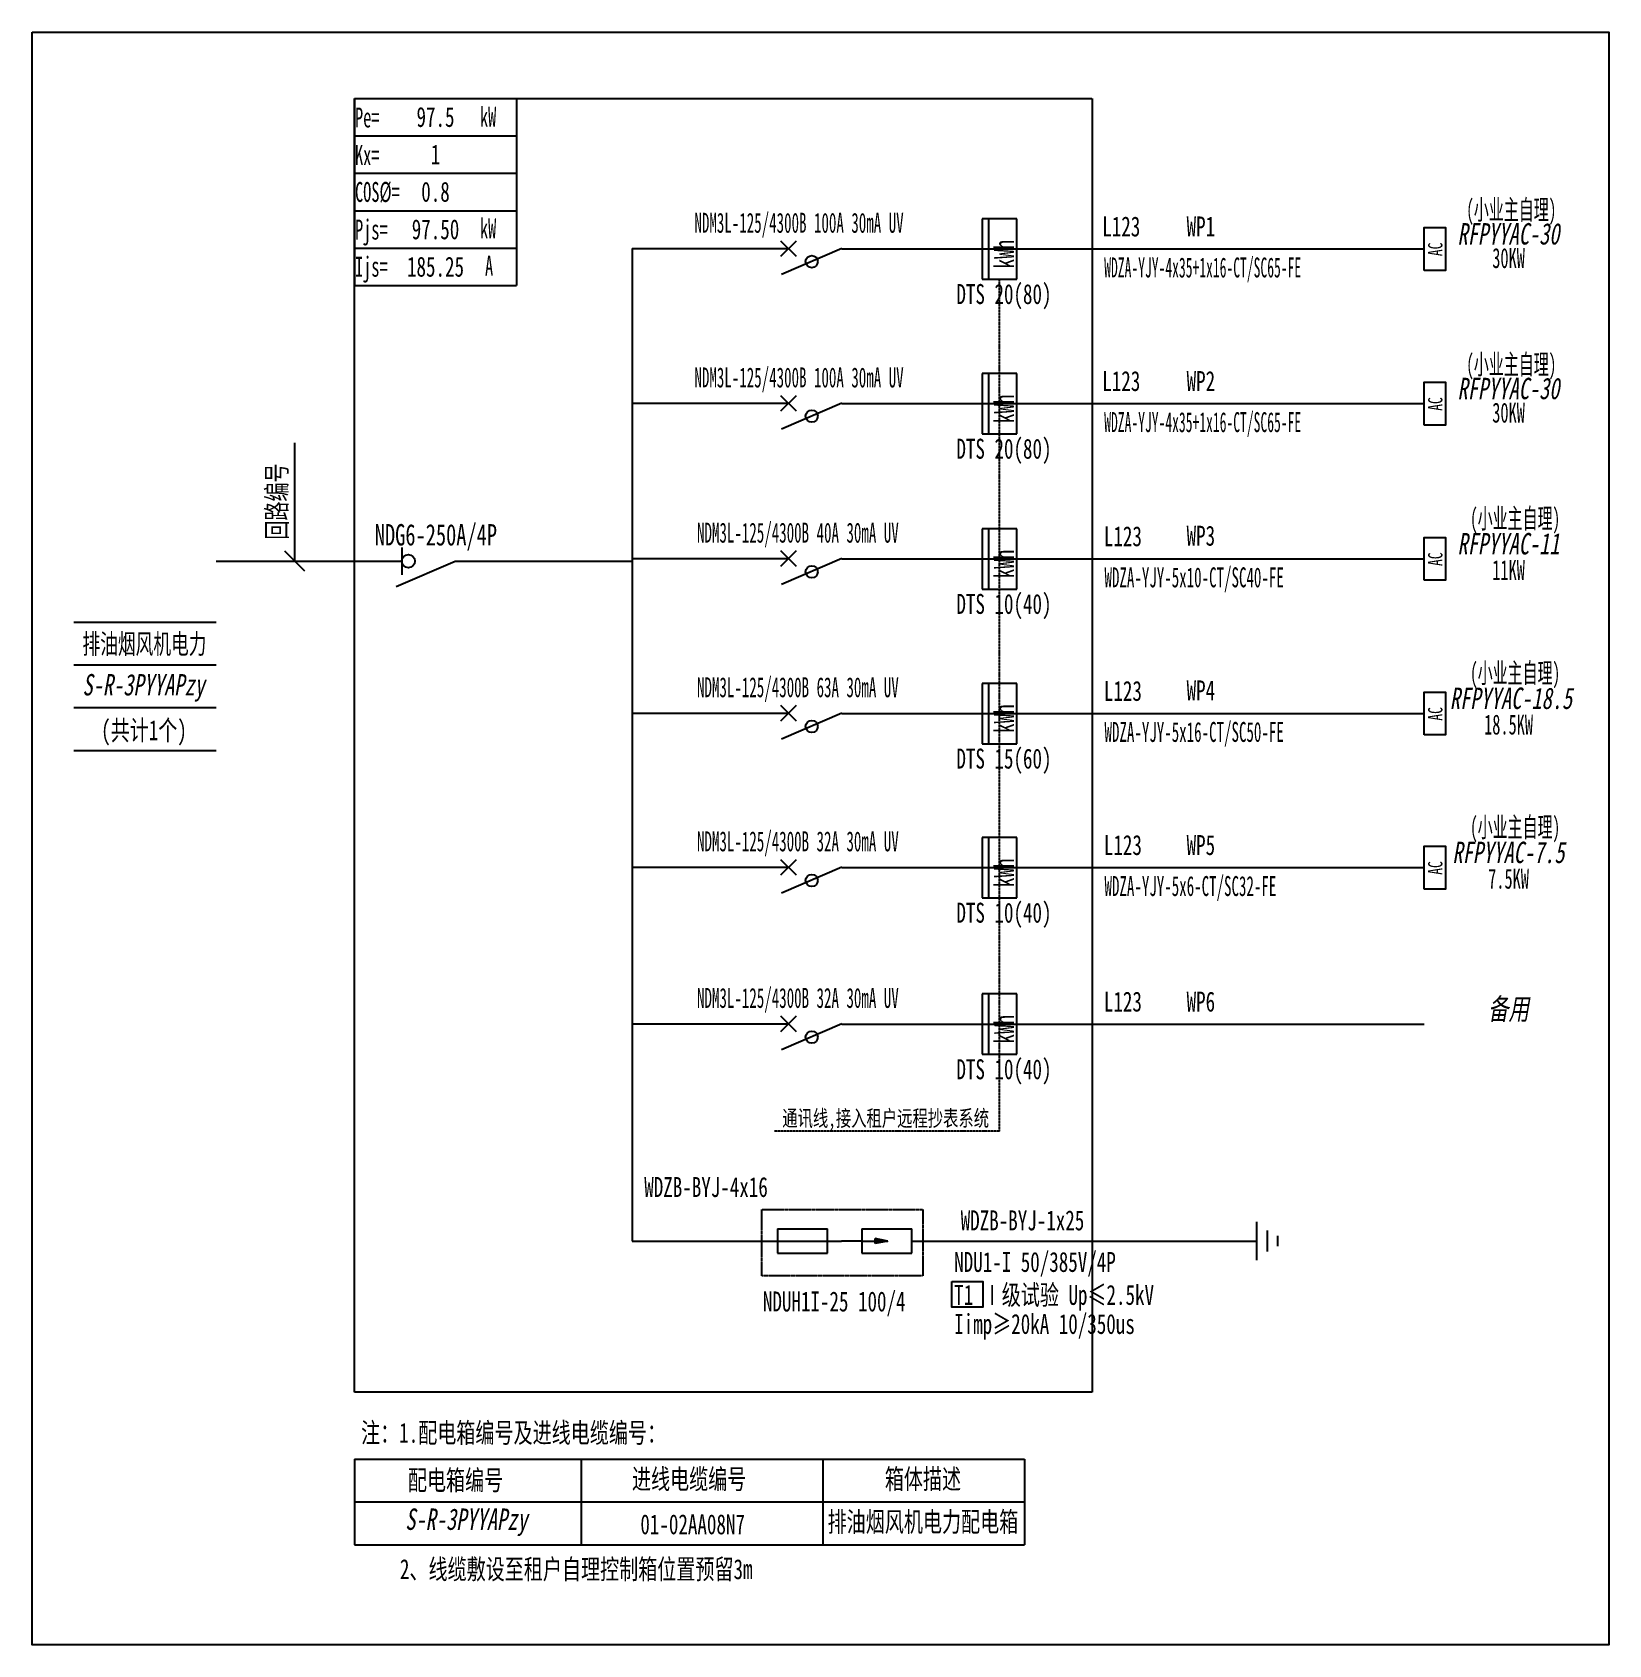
# Model space of a CAD drawing. Extents: x 382300 to 384620, y 333713 to 336087.
import ezdxf
from ezdxf.enums import TextEntityAlignment as Align

# ---------------------------------------------------------------- set-up
doc = ezdxf.new("R2010")
doc.units = 0
doc.header["$MEASUREMENT"] = 0
for name, pattern in [('DASHDOT', [1, 0.5, -0.25, 0, -0.25]), ('DASHED', [0.75, 0.5, -0.25]), ('DASHED2', [0.375, 0.25, -0.125])]:
    doc.linetypes.add(name, pattern=pattern)
for name, color, linetype in [('D_E_Eqpm(强电设备)', 100, 'Continuous'), ('D_E_Eqpm（强电设备）', 100, 'Continuous'), ('D_E_Text(强电文字)', 51, 'Continuous'), ('D_E_Text（强电文字）', 51, 'Continuous'), ('D_E_Wire(强电线缆)', 10, 'Continuous'), ('D_E_Wire（强电线缆）', 10, 'Continuous'), ('D_T_TableDim（表格尺寸）', 255, 'Continuous'), ('DQ-远程抄表', 3, 'DASHDOT'), ('系统图', 220, 'Continuous')]:
    doc.layers.add(name, color=color, linetype=linetype)
doc.styles.add('$1$电气', font='', dxfattribs={"width": 0.7})
doc.styles.add('$1$电气箱', font='simhei.ttf', dxfattribs={"width": 0.8, "oblique": 10})
doc.styles.add('$3$电气', font='', dxfattribs={"width": 0.7})
doc.styles.add('电气', font='', dxfattribs={"width": 0.7})
doc.styles.add('电气箱', font='simhei.ttf', dxfattribs={"width": 0.8, "oblique": 10})
doc.styles.get('$1$电气').set_extended_font_data('SimSun')
doc.styles.get('$3$电气').set_extended_font_data('SimSun')
doc.styles.get('电气').set_extended_font_data('SimSun')

# ---------------------------------------------------------------- blocks, each defined once
blk = doc.blocks.new('DIANDUBIAO')
at = {"layer": 'D_E_Eqpm（强电设备）'}
for p, q in [((423, 487), (-423, 487)), ((-423, 487), (-423, 0)), ((423, 487), (-423, 487)), ((423, 0), (423, 487)), ((423, 400), (-423, 400)), ((423, 400), (-423, 400)), ((-423, 0), (423, 0))]:
    blk.add_line(p, q, dxfattribs=at)
at = {"layer": 'D_E_Text（强电文字）', "style": '电气', "width": 0.7}
blk.add_text('kWh', height=280, dxfattribs=at).set_placement((-272, 40))
blk = doc.blocks.new('AC控制箱')
at = {"layer": 'D_E_Eqpm（强电设备）'}
blk.add_lwpolyline([(-300, 300), (300, 300), (300, 0), (-300, 0)], close=True, dxfattribs=at)
at = {"layer": 'D_E_Eqpm（强电设备）', "color": 51, "style": '电气', "width": 0.7}
blk.add_text('AC', height=200, dxfattribs=at).set_placement((-5, 144), align=Align.MIDDLE_CENTER)

msp = doc.modelspace()

# ---------------------------------------------------------------- linework, layer by layer
at = {"linetype": 'DASHED'}
for p, q in [((382773.8, 334084.8, 0), (382773.8, 335989.7, 0)), ((382773.8, 335989.7, 0), (383860.2, 335989.7, 0)), ((383860.2, 335989.7, 0), (383860.2, 334084.8, 0)), ((383860.2, 334084.8, 0), (382773.8, 334084.8, 0))]:
    msp.add_line(p, q, dxfattribs=at)
at = {"linetype": 'DASHED2', "elevation": 0}
msp.add_lwpolyline([(383373.5, 334353.7), (383610.7, 334353.7), (383610.7, 334256), (383373.5, 334256)], close=True, dxfattribs=at)
at = {"layer": 'D_E_Eqpm(强电设备)', "color": 100}
for p, q in [((383401.7, 335757.3, 0), (383424, 335779.5, 0)), ((383424, 335757.3, 0), (383401.7, 335779.5, 0)), ((383424, 335779.5, 0), (383401.7, 335757.3, 0)), ((383401.7, 335779.5, 0), (383424, 335757.3, 0)), ((383491.6, 335768.4, 0), (383402.7, 335730.3, 0)), ((383401.7, 335529.6, 0), (383424, 335551.8, 0)), ((383424, 335529.6, 0), (383401.7, 335551.8, 0)), ((383424, 335551.8, 0), (383401.7, 335529.6, 0)), ((383401.7, 335551.8, 0), (383424, 335529.6, 0)), ((383491.6, 335540.7, 0), (383402.7, 335502.6, 0)), ((383401.7, 335301.1, 0), (383424, 335323.3, 0)), ((383424, 335301.1, 0), (383401.7, 335323.3, 0)), ((383424, 335323.3, 0), (383401.7, 335301.1, 0)), ((383401.7, 335323.3, 0), (383424, 335301.1, 0)), ((383491.6, 335312.2, 0), (383402.7, 335274.1, 0)), ((383401.7, 335073.4, 0), (383424, 335095.7, 0)), ((383424, 335073.4, 0), (383401.7, 335095.7, 0)), ((383424, 335095.7, 0), (383401.7, 335073.4, 0)), ((383401.7, 335095.7, 0), (383424, 335073.4, 0)), ((383491.6, 335084.6, 0), (383402.7, 335046.4, 0)), ((383401.7, 334846.5, 0), (383424, 334868.8, 0)), ((383424, 334846.5, 0), (383401.7, 334868.8, 0)), ((383424, 334868.8, 0), (383401.7, 334846.5, 0)), ((383401.7, 334868.8, 0), (383424, 334846.5, 0)), ((383491.6, 334857.7, 0), (383402.7, 334819.6, 0)), ((383401.7, 334616.1, 0), (383424, 334638.3, 0)), ((383424, 334616.1, 0), (383401.7, 334638.3, 0)), ((383424, 334638.3, 0), (383401.7, 334616.1, 0)), ((383401.7, 334638.3, 0), (383424, 334616.1, 0)), ((383491.6, 334627.2, 0), (383402.7, 334589.1, 0))]:
    msp.add_line(p, q, dxfattribs=at)
at = {"layer": 'D_E_Eqpm(强电设备)'}
for p, q in [((383396.7, 334325.3, 0), (383470.5, 334325.3, 0)), ((383396.7, 334325.3, 0), (383396.7, 334289.6, 0)), ((383470.3, 334289.6, 0), (383470.3, 334325.3, 0)), ((383520.7, 334307.4, 0), (383490.9, 334307.4, 0)), ((383520.7, 334325.3, 0), (383594.5, 334325.3, 0)), ((383520.7, 334325.3, 0), (383520.7, 334289.6, 0)), ((383520.7, 334307.4, 0), (383559, 334307.4, 0)), ((383559, 334307.4, 0), (383540.4, 334311.2, 0)), ((383540.4, 334303.6, 0), (383540.4, 334311.2, 0)), ((383559, 334307.4, 0), (383540.4, 334303.6, 0)), ((383594.3, 334289.6, 0), (383594.3, 334325.3, 0)), ((383396.7, 334289.6, 0), (383470.3, 334289.6, 0)), ((383520.7, 334289.6, 0), (383594.3, 334289.6, 0))]:
    msp.add_line(p, q, dxfattribs=at)
msp.add_solid([(383540.4, 334303.6, 0), (383559, 334307.4, 0), (383540.4, 334311.2, 0)], dxfattribs=at)
at = {"layer": 'D_E_Eqpm（强电设备）'}
for p, q in [((382843.5, 335328.2, 0), (382843.5, 335288.4, 0)), ((383698.1, 334671.1, 0), (383698.1, 334582.3, 0)), ((383749.2, 334671.1, 0), (383698.1, 334671.1, 0)), ((383698.1, 334671.1, 0), (383698.1, 334582.3, 0)), ((383707.2, 334671.1, 0), (383707.2, 334582.3, 0)), ((383707.2, 334671.1, 0), (383707.2, 334582.3, 0)), ((383749.2, 334582.3, 0), (383749.2, 334671.1, 0)), ((383698.1, 334582.3, 0), (383749.2, 334582.3, 0))]:
    msp.add_line(p, q, dxfattribs=at)
at = {"layer": 'D_E_Eqpm（强电设备）', "color": 100}
msp.add_line((382835.4, 335271.1, 0), (382922.3, 335308.3, 0), dxfattribs=at)
at = {"layer": 'D_E_Eqpm（强电设备）'}
for centre, radius in [((383447.1, 335749.3, 0), 8.94), ((383447.1, 335521.7, 0), 8.94), ((382853.2, 335308.3, 0), 9.67), ((383447.1, 335292.6, 0), 8.94), ((383447.1, 335065, 0), 8.94), ((383447.1, 334838.1, 0), 8.94), ((383447.1, 334607.6, 0), 8.94)]:
    msp.add_circle(centre, radius, dxfattribs=at)
at = {"layer": 'D_E_Text（强电文字）'}
for p, q in [((382773.8, 335989.7, 0), (383012.6, 335989.7, 0)), ((382773.8, 335989.7, 0), (382773.8, 335714.1, 0)), ((383012.6, 335989.7, 0), (383012.6, 335714.1, 0)), ((382773.8, 335934.5, 0), (383012.6, 335934.5, 0)), ((382773.8, 335879.4, 0), (383012.6, 335879.4, 0)), ((382773.8, 335824.3, 0), (383012.6, 335824.3, 0)), ((382773.8, 335769.2, 0), (383012.6, 335769.2, 0)), ((382773.8, 335714.1, 0), (383012.6, 335714.1, 0)), ((382686, 335308.3, 0), (382686, 335482.5, 0)), ((382700.9, 335293.4, 0), (382671.2, 335323.1, 0))]:
    msp.add_line(p, q, dxfattribs=at)
at = {"layer": 'D_E_Text（强电文字）', "elevation": 0}
msp.add_lwpolyline([(383653.6, 334247.8), (383699.2, 334247.8), (383699.2, 334210.2), (383653.6, 334210.2)], close=True, dxfattribs=at)
at = {"layer": 'D_E_Wire(强电线缆)', "color": 10}
for p, q in [((383182.9, 335768.4, 0), (383414, 335768.4, 0)), ((383491.6, 335767.9, 0), (384348.7, 335767.9, 0)), ((383182.9, 335540.7, 0), (383414, 335540.7, 0)), ((383491.6, 335540.2, 0), (384348.7, 335540.2, 0)), ((383182.9, 335312.2, 0), (383414, 335312.2, 0)), ((383491.6, 335311.7, 0), (384348.7, 335311.7, 0)), ((383182.9, 335084.6, 0), (383414, 335084.6, 0)), ((383491.6, 335084, 0), (384348.7, 335084, 0)), ((383182.9, 334857.7, 0), (383414, 334857.7, 0)), ((383491.6, 334857.1, 0), (384348.7, 334857.1, 0)), ((383182.9, 334627.2, 0), (383414, 334627.2, 0)), ((383491.6, 334626.7, 0), (384348.7, 334626.7, 0))]:
    msp.add_line(p, q, dxfattribs=at)
at = {"layer": 'D_E_Wire（强电线缆）'}
for p, q in [((383182.9, 335768.4, 0), (383182.9, 334307.4, 0)), ((382570.5, 335308.3, 0), (382843.5, 335308.3, 0)), ((382922.3, 335308.3, 0), (383182.9, 335308.3, 0)), ((384102.6, 334279.4, 0), (384102.6, 334335.5, 0)), ((383182.9, 334307.4, 0), (383490.9, 334307.4, 0)), ((383594.3, 334307.4, 0), (384102.6, 334307.4, 0)), ((384117.9, 334292.2, 0), (384117.9, 334322.8, 0)), ((384133.2, 334299.8, 0), (384133.2, 334315.1, 0))]:
    msp.add_line(p, q, dxfattribs=at)
at = {"layer": 'D_T_TableDim（表格尺寸）', "color": 255}
for p, q in [((382360.6, 335218.7, 0), (382570.5, 335218.7, 0)), ((382360.6, 335218.7, 0), (382570.5, 335218.7, 0)), ((382360.6, 335155.7, 0), (382570.5, 335155.7, 0)), ((382360.6, 335155.7, 0), (382570.5, 335155.7, 0)), ((382360.6, 335092.7, 0), (382570.5, 335092.7, 0)), ((382360.6, 335092.7, 0), (382570.5, 335092.7, 0)), ((382360.6, 335029.7, 0), (382570.5, 335029.7, 0)), ((382360.6, 335029.7, 0), (382570.5, 335029.7, 0))]:
    msp.add_line(p, q, dxfattribs=at)
at = {"layer": 'D_T_TableDim（表格尺寸）', "ltscale": 3.5}
for p, q in [((382773.8, 333986.2, 0), (383760.5, 333986.2, 0)), ((382773.8, 333986.2, 0), (382773.8, 333860.2, 0)), ((383107.4, 333986.2, 0), (383107.4, 333860.2, 0)), ((383463.6, 333986.2, 0), (383463.6, 333860.2, 0)), ((383760.5, 333986.2, 0), (383760.5, 333860.2, 0)), ((382773.8, 333923.2, 0), (383760.5, 333923.2, 0)), ((382773.8, 333923.2, 0), (383760.5, 333923.2, 0)), ((383107.4, 333923.2, 0), (383107.4, 333860.2, 0)), ((383463.6, 333923.2, 0), (383463.6, 333860.2, 0)), ((382773.8, 333860.2, 0), (383760.5, 333860.2, 0))]:
    msp.add_line(p, q, dxfattribs=at)
at = {"layer": 'DQ-远程抄表'}
for q in [(383723.7, 335723.5, 0), (383392.3, 334469.1, 0)]:
    msp.add_line((383723.7, 334469.1, 0), q, dxfattribs=at)
at = {"layer": '系统图', "ltscale": 9973.992009}
msp.add_lwpolyline([(382299.5, 336087), (384620.5, 336087), (384620.5, 333713), (382299.5, 333713)], close=True, dxfattribs=at)

# ---------------------------------------------------------------- block references
at = {"xscale": 0.1049911054976222, "yscale": 0.1049911054976222, "zscale": 0.1049911054976222, "rotation": 90}
for p in [(383749.2, 335767.9, 0), (383749.2, 335540.2, 0), (383749.2, 335311.7, 0), (383749.2, 335084, 0), (383749.2, 334857.1, 0)]:
    msp.add_blockref('DIANDUBIAO', p, dxfattribs=at)
at = {"layer": 'D_E_Eqpm（强电设备）', "xscale": 0.1049911054976222, "yscale": 0.1049911054976222, "zscale": 0.1049911054976222, "rotation": 90}
for p in [(384380.2, 335767.9, 0), (384380.2, 335540.2, 0), (384380.2, 335311.7, 0), (384380.2, 335084, 0), (384380.2, 334857.1, 0)]:
    msp.add_blockref('AC控制箱', p, dxfattribs=at)

# ---------------------------------------------------------------- texts
at = {"layer": 'D_E_Text(强电文字)', "style": '$1$电气', "width": 0.6}
for s, p in [('30KW', (384473, 335739.9, 0)), ('30KW', (384473, 335512.3, 0)), ('11KW', (384473, 335280.7, 0)), ('18.5KW', (384473, 335053.1, 0)), ('7.5KW', (384473, 334826.2, 0))]:
    msp.add_text(s, height=29.4, dxfattribs=at).set_placement(p, align=Align.CENTER)
at = {"layer": 'D_E_Text(强电文字)', "color": 51, "style": '$3$电气', "width": 0.7}
msp.add_text('NDG6-250A/4P', height=31.497, dxfattribs=at).set_placement((382893.8, 335331.4, 0), align=Align.CENTER)
at = {"layer": 'D_E_Text(强电文字)', "style": '电气', "width": 0.7}
for s, p in [('WDZB-BYJ-4x16', (383200.5, 334372.2, 0)), ('WDZB-BYJ-1x25', (383666.4, 334323.1, 0)), ('T1 Ⅰ级试验 Up≤2.5kV ', (383656.8, 334213.4, 0)), ('Iimp≥20kA 10/350us', (383656.8, 334170.6, 0))]:
    msp.add_text(s, height=29.398, dxfattribs=at).set_placement(p)
at = {"layer": 'D_E_Text(强电文字)', "color": 51, "true_color": 0xffff7f, "style": '电气', "width": 0.7}
msp.add_text('NDU1-I 50/385V/4P', height=29.398, dxfattribs=at).set_placement((383656.8, 334261.9, 0))
at = {"layer": 'D_E_Text（强电文字）', "linetype": 'Continuous', "style": '电气', "width": 0.6}
for s, p in [('Pe=', (382774.7, 335946.8, 0)), ('kW', (382958.6, 335947.8, 0)), ('Kx=', (382774.7, 335891.5, 0)), ('COS%%C=', (382774.7, 335837.2, 0)), ('Pjs=', (382774.7, 335781.8, 0)), ('kW', (382958.6, 335783.6, 0)), ('Ijs=', (382774.7, 335727.2, 0)), ('A', (382966.1, 335728.5, 0))]:
    msp.add_text(s, height=29.4, dxfattribs=at).set_placement(p)
at = {"layer": 'D_E_Text（强电文字）', "style": '电气'}
for s, height, width, p in [('(小业主自理)', 29.4, 0.55, (384410.9, 335811.1, 0)), ('L123', 29.4, 0.7, (383874.8, 335786.4, 0)), ('WP1', 29.4, 0.7, (383999, 335786.4, 0)), ('WDZA-YJY-4x35+1x16-CT/SC65-FE', 29.398, 0.5, (383877.7, 335726, 0)), ('(小业主自理)', 29.4, 0.55, (384410.9, 335583.4, 0)), ('L123', 29.4, 0.7, (383874.8, 335558.8, 0)), ('WP2', 29.4, 0.7, (383999, 335558.8, 0)), ('WDZA-YJY-4x35+1x16-CT/SC65-FE', 29.398, 0.5, (383877.7, 335498.3, 0)), ('(小业主自理)', 29.4, 0.55, (384416.5, 335356.6, 0)), ('L123', 29.4, 0.7, (383877.2, 335330.3, 0)), ('WP3', 29.4, 0.7, (383999, 335331.1, 0)), ('WDZA-YJY-5x10-CT/SC40-FE', 29.398, 0.55, (383878.1, 335269.8, 0)), ('(小业主自理)', 29.4, 0.55, (384416.5, 335129, 0)), ('L123', 29.4, 0.7, (383877.2, 335102.6, 0)), ('WP4', 29.4, 0.7, (383999, 335103.4, 0)), ('WDZA-YJY-5x16-CT/SC50-FE', 29.398, 0.55, (383878.1, 335042.2, 0)), ('(小业主自理)', 29.4, 0.55, (384416.5, 334902.1, 0)), ('L123', 29.4, 0.7, (383877.2, 334875.7, 0)), ('WP5', 29.4, 0.7, (383999, 334875.7, 0)), ('WDZA-YJY-5x6-CT/SC32-FE', 29.398, 0.55, (383878.1, 334815.3, 0)), ('L123', 29.4, 0.7, (383877.2, 334645.2, 0)), ('WP6', 29.4, 0.7, (383999, 334645.2, 0)), ('注：1.配电箱编号及进线电缆编号：', 29.398, 0.7, (382783.6, 334010.4, 0)), ('2、线缆敷设至租户自理控制箱位置预留3m', 29.398, 0.7, (382840.8, 333809.6, 0))]:
    msp.add_text(s, height=height, dxfattribs=dict(at, width=width)).set_placement(p)
at = {"layer": 'D_E_Text（强电文字）'}
for s, height, style, width, p in [('NDM3L-125/4300B 100A 30mA UV', 29.398, '电气', 0.55, (383428.4, 335804.1, 0)), ('DTS 20(80)', 29.4, '电气', 0.7, (383730.1, 335699.3, 0)), ('NDM3L-125/4300B 100A 30mA UV', 29.398, '电气', 0.55, (383428.4, 335576.4, 0)), ('DTS 20(80)', 29.4, '电气', 0.7, (383730.1, 335471.6, 0)), ('NDM3L-125/4300B 40A 30mA UV', 29.398, '电气', 0.55, (383426.7, 335347.9, 0)), ('DTS 10(40)', 29.4, '电气', 0.7, (383730.1, 335243.1, 0)), ('排油烟风机电力', 29.4, '$1$电气', 0.65, (382464.7, 335187, 0)), ('排油烟风机电力', 29.4, '$1$电气', 0.65, (382464.7, 335187, 0)), ('NDM3L-125/4300B 63A 30mA UV', 29.398, '电气', 0.55, (383426.7, 335120.3, 0)), ('DTS 15(60)', 29.4, '电气', 0.7, (383730.1, 335015.4, 0)), ('NDM3L-125/4300B 32A 30mA UV', 29.398, '电气', 0.55, (383426.7, 334893.4, 0)), ('DTS 10(40)', 29.4, '电气', 0.7, (383730.1, 334788.5, 0)), ('NDM3L-125/4300B 32A 30mA UV', 29.398, '电气', 0.55, (383426.7, 334662.9, 0)), ('DTS 10(40)', 29.4, '电气', 0.7, (383730.1, 334558, 0)), ('配电箱编号', 29.4, '电气', 0.7, (382922.7, 333956, 0)), ('进线电缆编号', 29.4, '电气', 0.7, (383266.6, 333957.6, 0)), ('箱体描述', 29.4, '电气', 0.7, (383610.8, 333957.6, 0)), ('01-02AA08N7', 29.398, '电气', 0.7, (383271.8, 333890.1, 0)), ('排油烟风机电力配电箱', 29.4, '电气', 0.7, (383610.8, 333894.6, 0))]:
    msp.add_text(s, height=height, dxfattribs=dict(at, style=style, width=width)).set_placement(p, align=Align.MIDDLE)
at = {"layer": 'D_E_Text（强电文字）', "style": '$1$电气箱', "oblique": 10, "width": 0.7}
for s, height, p in [('RFPYYAC-30', 31.5, (384473, 335774.5, 0)), ('RFPYYAC-30', 31.5, (384473, 335546.8, 0)), ('RFPYYAC-11', 31.5, (384473, 335318.3, 0)), ('RFPYYAC-18.5', 31.497, (384476.7, 335090.7, 0)), ('RFPYYAC-7.5', 31.497, (384473, 334863.8, 0)), ('备用', 31.5, (384473, 334633.3, 0))]:
    msp.add_text(s, height=height, dxfattribs=at).set_placement(p, align=Align.CENTER)
at = {"layer": 'D_E_Text（强电文字）', "width": 0.7}
for s, style, p in [('回路编号', '$3$电气', (382674.1, 335340, 0)), ('kWh', '电气', (383745.1, 334598.1, 0))]:
    msp.add_text(s, height=29.4, rotation=90, dxfattribs=dict(at, style=style)).set_placement(p)
at = {"layer": 'D_E_Text（强电文字）', "color": 7, "style": '$1$电气箱', "oblique": 10, "width": 0.7}
msp.add_text('S-R-3PYYAPzy', height=31.497, dxfattribs=at).set_placement((382463.5, 335122, 0), align=Align.MIDDLE)
at = {"layer": 'D_E_Text（强电文字）', "style": '$1$电气', "width": 0.7}
msp.add_text('(共计1个)', height=29.4, dxfattribs=at).set_placement((382464, 335044.7, 0), align=Align.CENTER)
msp.add_text('(共计1个)', height=29.4, dxfattribs=at).set_placement((382464, 335044.7, 0), align=Align.CENTER)
at = {"layer": 'D_E_Text（强电文字）', "color": 51, "true_color": 0xffff7f, "style": '电气', "width": 0.7}
msp.add_text('NDUH1I-25 100/4', height=29.398, dxfattribs=at).set_placement((383375.2, 334203.7, 0))
at = {"layer": 'D_E_Text（强电文字）', "style": '电气箱', "oblique": 10, "width": 0.7}
msp.add_text('S-R-3PYYAPzy', height=31.497, dxfattribs=at).set_placement((382938.7, 333893.5, 0), align=Align.MIDDLE)
at = {"layer": 'D_E_Text（强电文字）', "width": 238.833, "attachment_point": 5, "style": '电气'}
for s, insert, char_height in [('97.5', (382893.2, 335962.1, 0), 29.4), ('1', (382893.2, 335907, 0), 29.4), ('0.8', (382893.2, 335851.9, 0), 29.4), ('{\\C200;97.50}', (382893.2, 335796.7, 0), 29.398), ('{\\C200;185.25}', (382893.2, 335741.6, 0), 29.398)]:
    msp.add_mtext(s, dxfattribs=dict(at, insert=insert, char_height=char_height))
at = {"layer": 'DQ-远程抄表', "style": '电气', "width": 0.7}
msp.add_text('通讯线,接入租户远程抄表系统', height=23.623, dxfattribs=at).set_placement((383403.7, 334476.4, 0))

doc.saveas('drawing.dxf')
